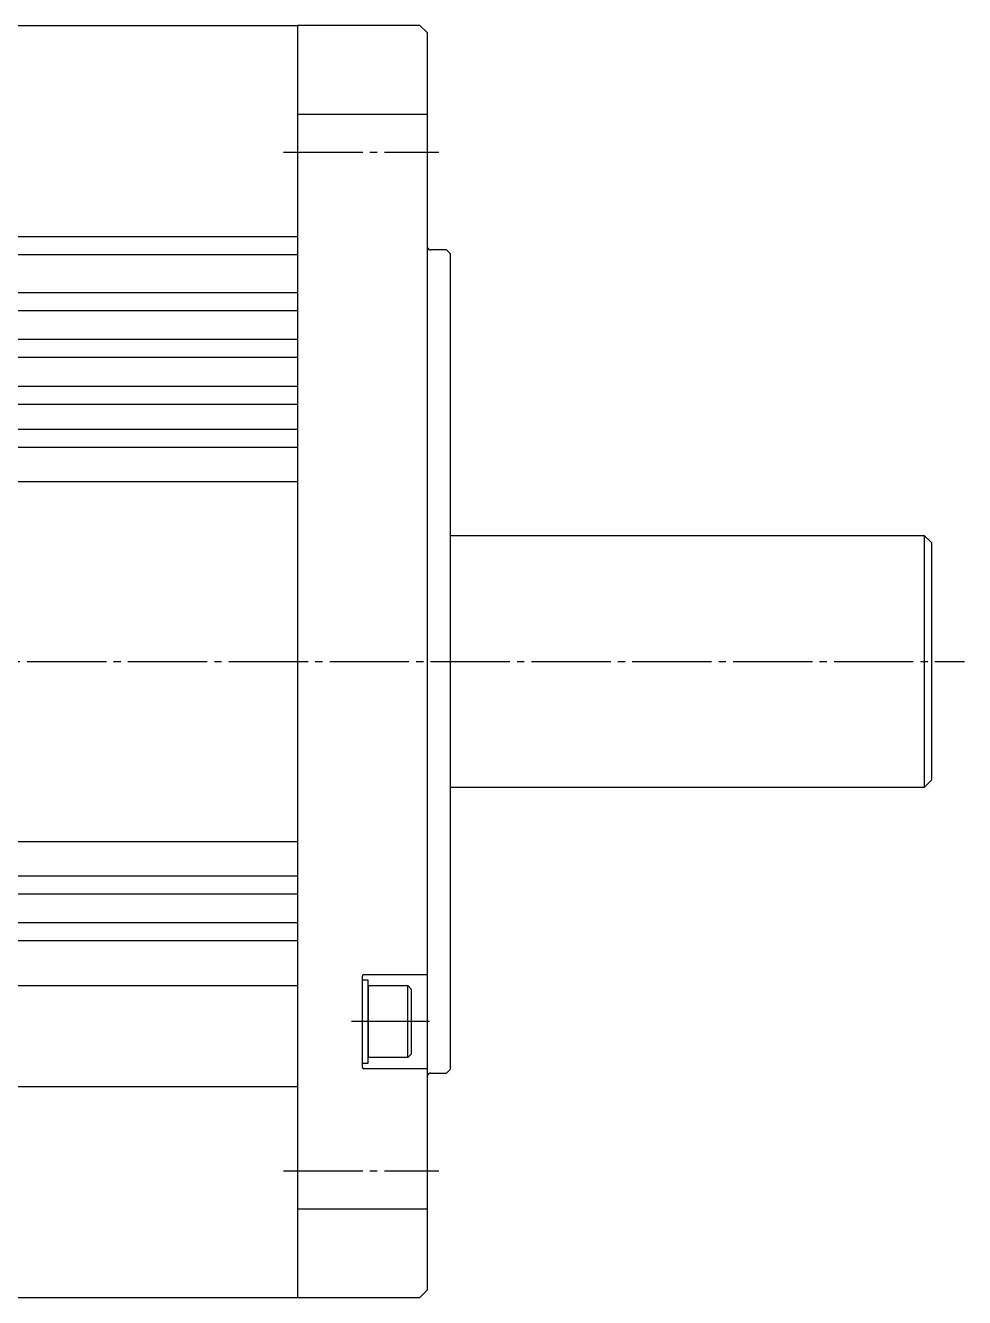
# Model space of a CAD drawing. Extents: x 0 to 920, y 0 to 461.
# Drawn here: x 456.7 to 587, y 228 to 404.6 of the extents above; entities that cross this region are included whole.
import ezdxf

# ---------------------------------------------------------------- set-up
doc = ezdxf.new("R2010")
doc.units = 0
doc.linetypes.add('DASH_CENTER', pattern=[14, 11, -1, 1, -1])
doc.layers.get('0').update_dxf_attribs({"linetype": 'CONTINUOUS'})

msp = doc.modelspace()

# ---------------------------------------------------------------- linework, layer by layer
at = {"color": 7, "linetype": 'CONTINUOUS'}
for p, q in [((388.42, 404.65), (494.42, 404.65)), ((511.42, 404.65), (494.42, 404.65)), ((494.42, 404.65), (494.42, 228.05)), ((512.42, 403.65), (511.42, 404.65)), ((512.42, 403.65), (512.42, 316.35)), ((512.42, 403.65), (512.42, 396.45)), ((494.42, 392.34), (512.42, 392.34)), ((352.42, 375.35), (494.42, 375.35)), ((352.42, 372.85), (494.42, 372.85)), ((515.12, 373.5), (512.92, 373.5)), ((515.62, 373), (515.12, 373.5)), ((515.62, 373), (515.62, 368.85)), ((352.42, 367.59), (494.42, 367.59)), ((515.62, 368.85), (515.62, 259.7)), ((352.42, 365.09), (494.42, 365.09)), ((352.42, 361.09), (494.42, 361.09)), ((352.42, 358.59), (494.42, 358.59)), ((352.42, 354.59), (494.42, 354.59)), ((352.42, 352.09), (494.42, 352.09)), ((352.42, 348.59), (494.42, 348.59)), ((352.42, 346.09), (494.42, 346.09)), ((352.42, 341.34), (494.42, 341.34)), ((515.62, 333.85), (527.42, 333.85)), ((527.42, 333.85), (581.42, 333.85)), ((582.42, 332.85), (581.42, 333.85)), ((581.42, 333.85), (581.42, 298.85)), ((582.42, 332.85), (582.42, 328.85)), ((582.42, 328.85), (582.42, 316.35)), ((512.42, 316.35), (512.42, 229.05)), ((582.42, 316.35), (582.42, 303.85)), ((582.42, 303.85), (582.42, 299.85)), ((527.42, 298.85), (515.62, 298.85)), ((581.42, 298.85), (527.42, 298.85)), ((581.42, 298.85), (582.42, 299.85)), ((352.42, 291.35), (494.42, 291.35)), ((352.42, 286.6), (494.42, 286.6)), ((352.42, 284.1), (494.42, 284.1)), ((352.42, 280.1), (494.42, 280.1)), ((352.42, 277.6), (494.42, 277.6)), ((503.42, 272.65), (503.42, 260.05)), ((504.22, 272.1), (503.42, 272.1)), ((512.42, 272.85), (503.62, 272.85)), ((504.22, 260.6), (504.22, 272.1)), ((352.42, 271.35), (494.42, 271.35)), ((504.22, 271.35), (509.72, 271.35)), ((504.22, 271.35), (504.22, 266.35)), ((510.22, 270.85), (509.72, 271.35)), ((509.72, 261.35), (509.72, 271.35)), ((510.22, 270.85), (510.22, 261.85)), ((504.22, 266.35), (504.22, 261.35)), ((509.72, 261.35), (510.22, 261.85)), ((503.42, 260.6), (504.22, 260.6)), ((503.62, 259.85), (512.42, 259.85)), ((509.72, 261.35), (504.22, 261.35)), ((515.12, 259.2), (515.62, 259.7)), ((512.92, 259.2), (515.12, 259.2)), ((352.42, 257.35), (494.42, 257.35)), ((494.42, 240.35), (512.42, 240.35)), ((512.42, 236.24), (512.42, 229.05)), ((388.42, 228.05), (494.42, 228.05)), ((494.42, 228.05), (511.42, 228.05)), ((511.42, 228.05), (512.42, 229.05))]:
    msp.add_line(p, q, dxfattribs=at)
at = {"color": 1, "linetype": 'DASH_CENTER'}
for p, q in [((492.49, 387.06), (514.05, 387.06)), ((302.9, 316.35), (587.02, 316.35)), ((512.73, 266.35), (501.93, 266.35)), ((492.49, 245.64), (514.05, 245.64))]:
    msp.add_line(p, q, dxfattribs=at)
at = {"color": 7, "linetype": 'CONTINUOUS'}
for points in [[(512.42, 374, 0), (512.42, 373.99, 0), (512.42, 373.98, 0), (512.42, 373.98, 0), (512.42, 373.97, 0), (512.42, 373.97, 0), (512.43, 373.96, 0), (512.43, 373.95, 0), (512.43, 373.95, 0), (512.43, 373.94, 0), (512.43, 373.94, 0), (512.43, 373.93, 0), (512.43, 373.92, 0), (512.43, 373.92, 0), (512.43, 373.91, 0), (512.43, 373.9, 0), (512.43, 373.9, 0), (512.43, 373.89, 0), (512.44, 373.89, 0), (512.44, 373.88, 0), (512.44, 373.88, 0), (512.44, 373.87, 0), (512.44, 373.86, 0), (512.44, 373.86, 0), (512.45, 373.85, 0), (512.45, 373.85, 0), (512.45, 373.84, 0), (512.45, 373.83, 0), (512.45, 373.83, 0), (512.46, 373.82, 0), (512.46, 373.82, 0), (512.46, 373.81, 0), (512.46, 373.81, 0), (512.47, 373.8, 0), (512.47, 373.79, 0), (512.47, 373.79, 0), (512.47, 373.78, 0), (512.48, 373.78, 0), (512.48, 373.77, 0), (512.48, 373.77, 0), (512.48, 373.76, 0), (512.49, 373.75, 0), (512.49, 373.75, 0), (512.49, 373.75, 0), (512.5, 373.74, 0), (512.5, 373.73, 0), (512.5, 373.73, 0), (512.5, 373.72, 0), (512.51, 373.72, 0), (512.51, 373.71, 0), (512.51, 373.71, 0), (512.52, 373.7, 0), (512.52, 373.7, 0), (512.53, 373.69, 0), (512.53, 373.69, 0), (512.53, 373.68, 0), (512.54, 373.68, 0), (512.54, 373.67, 0), (512.55, 373.67, 0), (512.55, 373.67, 0), (512.55, 373.66, 0), (512.56, 373.66, 0), (512.56, 373.65, 0), (512.57, 373.65, 0), (512.57, 373.64, 0), (512.58, 373.64, 0), (512.58, 373.63, 0), (512.58, 373.63, 0), (512.59, 373.63, 0), (512.59, 373.62, 0), (512.6, 373.62, 0), (512.6, 373.61, 0), (512.61, 373.61, 0), (512.61, 373.61, 0), (512.62, 373.6, 0), (512.62, 373.6, 0), (512.63, 373.6, 0), (512.63, 373.59, 0), (512.64, 373.59, 0), (512.64, 373.58, 0), (512.65, 373.58, 0), (512.65, 373.58, 0), (512.66, 373.57, 0), (512.66, 373.57, 0), (512.67, 373.57, 0), (512.67, 373.56, 0), (512.68, 373.56, 0), (512.68, 373.56, 0), (512.69, 373.56, 0), (512.69, 373.55, 0), (512.7, 373.55, 0), (512.71, 373.55, 0), (512.71, 373.54, 0), (512.72, 373.54, 0), (512.72, 373.54, 0), (512.73, 373.54, 0), (512.73, 373.53, 0), (512.74, 373.53, 0), (512.74, 373.53, 0), (512.75, 373.53, 0), (512.76, 373.53, 0), (512.76, 373.52, 0), (512.77, 373.52, 0), (512.77, 373.52, 0), (512.78, 373.52, 0), (512.78, 373.52, 0), (512.79, 373.51, 0), (512.8, 373.51, 0), (512.8, 373.51, 0), (512.81, 373.51, 0), (512.82, 373.51, 0), (512.82, 373.51, 0), (512.83, 373.51, 0), (512.83, 373.5, 0), (512.84, 373.5, 0), (512.85, 373.5, 0), (512.85, 373.5, 0), (512.86, 373.5, 0), (512.86, 373.5, 0), (512.87, 373.5, 0), (512.88, 373.5, 0), (512.88, 373.5, 0), (512.89, 373.5, 0), (512.89, 373.5, 0), (512.9, 373.5, 0), (512.91, 373.5, 0), (512.91, 373.5, 0), (512.92, 373.5, 0), (512.92, 373.5, 0)], [(503.62, 272.85, 0), (503.62, 272.85, 0), (503.62, 272.85, 0), (503.62, 272.85, 0), (503.61, 272.85, 0), (503.61, 272.85, 0), (503.61, 272.85, 0), (503.61, 272.85, 0), (503.61, 272.85, 0), (503.6, 272.85, 0), (503.6, 272.85, 0), (503.6, 272.85, 0), (503.6, 272.85, 0), (503.59, 272.84, 0), (503.59, 272.84, 0), (503.59, 272.84, 0), (503.58, 272.84, 0), (503.58, 272.84, 0), (503.58, 272.84, 0), (503.58, 272.84, 0), (503.58, 272.84, 0), (503.57, 272.84, 0), (503.57, 272.84, 0), (503.57, 272.84, 0), (503.57, 272.84, 0), (503.56, 272.84, 0), (503.56, 272.84, 0), (503.56, 272.84, 0), (503.56, 272.83, 0), (503.56, 272.83, 0), (503.55, 272.83, 0), (503.55, 272.83, 0), (503.55, 272.83, 0), (503.55, 272.83, 0), (503.54, 272.83, 0), (503.54, 272.83, 0), (503.54, 272.83, 0), (503.54, 272.83, 0), (503.53, 272.82, 0), (503.53, 272.82, 0), (503.53, 272.82, 0), (503.53, 272.82, 0), (503.53, 272.82, 0), (503.52, 272.82, 0), (503.52, 272.82, 0), (503.52, 272.82, 0), (503.52, 272.82, 0), (503.51, 272.81, 0), (503.51, 272.81, 0), (503.51, 272.81, 0), (503.51, 272.81, 0), (503.51, 272.81, 0), (503.5, 272.81, 0), (503.5, 272.81, 0), (503.5, 272.8, 0), (503.5, 272.8, 0), (503.5, 272.8, 0), (503.5, 272.8, 0), (503.49, 272.8, 0), (503.49, 272.8, 0), (503.49, 272.8, 0), (503.49, 272.79, 0), (503.49, 272.79, 0), (503.49, 272.79, 0), (503.48, 272.79, 0), (503.48, 272.79, 0), (503.48, 272.79, 0), (503.48, 272.78, 0), (503.48, 272.78, 0), (503.47, 272.78, 0), (503.47, 272.78, 0), (503.47, 272.77, 0), (503.47, 272.77, 0), (503.47, 272.77, 0), (503.47, 272.77, 0), (503.46, 272.77, 0), (503.46, 272.77, 0), (503.46, 272.76, 0), (503.46, 272.76, 0), (503.46, 272.76, 0), (503.46, 272.76, 0), (503.46, 272.76, 0), (503.45, 272.75, 0), (503.45, 272.75, 0), (503.45, 272.75, 0), (503.45, 272.75, 0), (503.45, 272.75, 0), (503.45, 272.74, 0), (503.45, 272.74, 0), (503.45, 272.74, 0), (503.45, 272.74, 0), (503.44, 272.73, 0), (503.44, 272.73, 0), (503.44, 272.73, 0), (503.44, 272.73, 0), (503.44, 272.73, 0), (503.44, 272.72, 0), (503.44, 272.72, 0), (503.44, 272.72, 0), (503.44, 272.72, 0), (503.44, 272.71, 0), (503.44, 272.71, 0), (503.43, 272.71, 0), (503.43, 272.71, 0), (503.43, 272.7, 0), (503.43, 272.7, 0), (503.43, 272.7, 0), (503.43, 272.7, 0), (503.43, 272.69, 0), (503.43, 272.69, 0), (503.43, 272.69, 0), (503.43, 272.69, 0), (503.43, 272.69, 0), (503.43, 272.68, 0), (503.43, 272.68, 0), (503.43, 272.68, 0), (503.43, 272.68, 0), (503.43, 272.67, 0), (503.43, 272.67, 0), (503.43, 272.67, 0), (503.43, 272.67, 0), (503.43, 272.66, 0), (503.43, 272.66, 0), (503.43, 272.66, 0), (503.42, 272.66, 0), (503.42, 272.65, 0), (503.42, 272.65, 0), (503.42, 272.65, 0), (503.42, 272.65, 0)], [(503.42, 260.05, 0), (503.42, 260.04, 0), (503.42, 260.04, 0), (503.42, 260.04, 0), (503.42, 260.04, 0), (503.43, 260.03, 0), (503.43, 260.03, 0), (503.43, 260.03, 0), (503.43, 260.03, 0), (503.43, 260.02, 0), (503.43, 260.02, 0), (503.43, 260.02, 0), (503.43, 260.02, 0), (503.43, 260.01, 0), (503.43, 260.01, 0), (503.43, 260.01, 0), (503.43, 260.01, 0), (503.43, 260, 0), (503.43, 260, 0), (503.43, 260, 0), (503.43, 260, 0), (503.43, 260, 0), (503.43, 259.99, 0), (503.43, 259.99, 0), (503.43, 259.99, 0), (503.43, 259.99, 0), (503.43, 259.98, 0), (503.44, 259.98, 0), (503.44, 259.98, 0), (503.44, 259.98, 0), (503.44, 259.98, 0), (503.44, 259.97, 0), (503.44, 259.97, 0), (503.44, 259.97, 0), (503.44, 259.97, 0), (503.44, 259.96, 0), (503.44, 259.96, 0), (503.44, 259.96, 0), (503.45, 259.96, 0), (503.45, 259.95, 0), (503.45, 259.95, 0), (503.45, 259.95, 0), (503.45, 259.95, 0), (503.45, 259.95, 0), (503.45, 259.94, 0), (503.45, 259.94, 0), (503.45, 259.94, 0), (503.46, 259.94, 0), (503.46, 259.94, 0), (503.46, 259.93, 0), (503.46, 259.93, 0), (503.46, 259.93, 0), (503.46, 259.93, 0), (503.46, 259.93, 0), (503.47, 259.92, 0), (503.47, 259.92, 0), (503.47, 259.92, 0), (503.47, 259.92, 0), (503.47, 259.92, 0), (503.47, 259.91, 0), (503.48, 259.91, 0), (503.48, 259.91, 0), (503.48, 259.91, 0), (503.48, 259.91, 0), (503.48, 259.9, 0), (503.49, 259.9, 0), (503.49, 259.9, 0), (503.49, 259.9, 0), (503.49, 259.9, 0), (503.49, 259.9, 0), (503.49, 259.89, 0), (503.5, 259.89, 0), (503.5, 259.89, 0), (503.5, 259.89, 0), (503.5, 259.89, 0), (503.5, 259.89, 0), (503.5, 259.89, 0), (503.51, 259.88, 0), (503.51, 259.88, 0), (503.51, 259.88, 0), (503.51, 259.88, 0), (503.51, 259.88, 0), (503.52, 259.88, 0), (503.52, 259.88, 0), (503.52, 259.88, 0), (503.52, 259.87, 0), (503.53, 259.87, 0), (503.53, 259.87, 0), (503.53, 259.87, 0), (503.53, 259.87, 0), (503.53, 259.87, 0), (503.54, 259.87, 0), (503.54, 259.87, 0), (503.54, 259.87, 0), (503.54, 259.86, 0), (503.55, 259.86, 0), (503.55, 259.86, 0), (503.55, 259.86, 0), (503.55, 259.86, 0), (503.56, 259.86, 0), (503.56, 259.86, 0), (503.56, 259.86, 0), (503.56, 259.86, 0), (503.56, 259.86, 0), (503.57, 259.86, 0), (503.57, 259.86, 0), (503.57, 259.85, 0), (503.57, 259.85, 0), (503.58, 259.85, 0), (503.58, 259.85, 0), (503.58, 259.85, 0), (503.58, 259.85, 0), (503.58, 259.85, 0), (503.59, 259.85, 0), (503.59, 259.85, 0), (503.59, 259.85, 0), (503.6, 259.85, 0), (503.6, 259.85, 0), (503.6, 259.85, 0), (503.6, 259.85, 0), (503.61, 259.85, 0), (503.61, 259.85, 0), (503.61, 259.85, 0), (503.61, 259.85, 0), (503.61, 259.85, 0), (503.62, 259.85, 0), (503.62, 259.85, 0), (503.62, 259.85, 0), (503.62, 259.85, 0)], [(512.92, 259.2, 0), (512.92, 259.2, 0), (512.91, 259.2, 0), (512.91, 259.2, 0), (512.9, 259.2, 0), (512.89, 259.19, 0), (512.89, 259.19, 0), (512.88, 259.19, 0), (512.88, 259.19, 0), (512.87, 259.19, 0), (512.86, 259.19, 0), (512.86, 259.19, 0), (512.85, 259.19, 0), (512.85, 259.19, 0), (512.84, 259.19, 0), (512.83, 259.19, 0), (512.83, 259.19, 0), (512.82, 259.19, 0), (512.82, 259.18, 0), (512.81, 259.18, 0), (512.8, 259.18, 0), (512.8, 259.18, 0), (512.79, 259.18, 0), (512.78, 259.18, 0), (512.78, 259.18, 0), (512.77, 259.17, 0), (512.77, 259.17, 0), (512.76, 259.17, 0), (512.76, 259.17, 0), (512.75, 259.17, 0), (512.74, 259.16, 0), (512.74, 259.16, 0), (512.73, 259.16, 0), (512.73, 259.16, 0), (512.72, 259.15, 0), (512.72, 259.15, 0), (512.71, 259.15, 0), (512.71, 259.15, 0), (512.7, 259.14, 0), (512.69, 259.14, 0), (512.69, 259.14, 0), (512.68, 259.13, 0), (512.68, 259.13, 0), (512.67, 259.13, 0), (512.67, 259.12, 0), (512.66, 259.12, 0), (512.66, 259.12, 0), (512.65, 259.12, 0), (512.65, 259.11, 0), (512.64, 259.11, 0), (512.64, 259.11, 0), (512.63, 259.1, 0), (512.63, 259.1, 0), (512.62, 259.09, 0), (512.62, 259.09, 0), (512.61, 259.09, 0), (512.61, 259.08, 0), (512.6, 259.08, 0), (512.6, 259.07, 0), (512.59, 259.07, 0), (512.59, 259.07, 0), (512.58, 259.06, 0), (512.58, 259.06, 0), (512.58, 259.05, 0), (512.57, 259.05, 0), (512.57, 259.05, 0), (512.56, 259.04, 0), (512.56, 259.04, 0), (512.55, 259.03, 0), (512.55, 259.03, 0), (512.55, 259.02, 0), (512.54, 259.02, 0), (512.54, 259.01, 0), (512.53, 259.01, 0), (512.53, 259, 0), (512.53, 259, 0), (512.52, 258.99, 0), (512.52, 258.99, 0), (512.51, 258.98, 0), (512.51, 258.98, 0), (512.51, 258.97, 0), (512.5, 258.97, 0), (512.5, 258.96, 0), (512.5, 258.96, 0), (512.5, 258.95, 0), (512.49, 258.95, 0), (512.49, 258.94, 0), (512.49, 258.94, 0), (512.48, 258.93, 0), (512.48, 258.93, 0), (512.48, 258.92, 0), (512.48, 258.92, 0), (512.47, 258.91, 0), (512.47, 258.9, 0), (512.47, 258.9, 0), (512.47, 258.89, 0), (512.46, 258.89, 0), (512.46, 258.88, 0), (512.46, 258.88, 0), (512.46, 258.87, 0), (512.45, 258.87, 0), (512.45, 258.86, 0), (512.45, 258.85, 0), (512.45, 258.85, 0), (512.45, 258.84, 0), (512.44, 258.84, 0), (512.44, 258.83, 0), (512.44, 258.82, 0), (512.44, 258.82, 0), (512.44, 258.81, 0), (512.44, 258.81, 0), (512.43, 258.8, 0), (512.43, 258.79, 0), (512.43, 258.79, 0), (512.43, 258.78, 0), (512.43, 258.78, 0), (512.43, 258.77, 0), (512.43, 258.76, 0), (512.43, 258.76, 0), (512.43, 258.75, 0), (512.43, 258.75, 0), (512.43, 258.74, 0), (512.43, 258.73, 0), (512.42, 258.73, 0), (512.42, 258.72, 0), (512.42, 258.71, 0), (512.42, 258.71, 0), (512.42, 258.7, 0), (512.42, 258.7, 0)]]:
    msp.add_polyline3d(points, dxfattribs=at)

doc.saveas('drawing.dxf')
